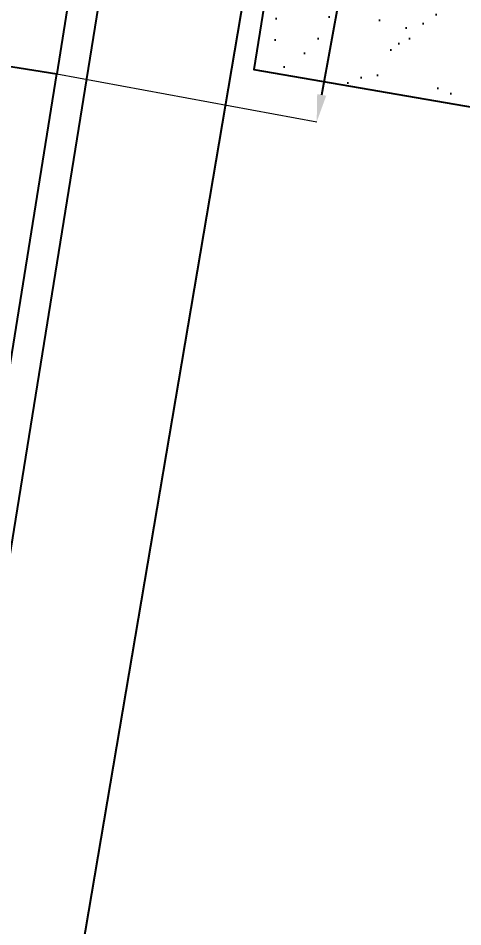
# Model space of a CAD drawing. Extents: x -678889171 to 586587, y -792238163 to 335485.
# Drawn here: x 43862 to 44703, y 43233 to 44953 of the extents above; entities that cross this region are included whole.
import ezdxf
from ezdxf import colors
from ezdxf.entities.mleader import LeaderData, LeaderLine
from ezdxf.math import Vec2, Vec3

# ---------------------------------------------------------------- set-up
doc = ezdxf.new("R2010")
doc.units = 0
doc.header["$MEASUREMENT"] = 0
doc.layers.get('0').update_dxf_attribs({"color": 8})
doc.layers.get('Defpoints').update_dxf_attribs({"color": 252})
for name, color, linetype in [('1', 8, 'Continuous'), ('9TH-FURN$0$XR-A-TYP-7-8-9-10$0$XREF_2BR$0$I-FURN-FLOR', 252, 'Continuous'), ('9TH-FURN$0$XR-A-TYP-7-8-9-10$0$XREF_2BR$0$I-FURN-PATT', 252, 'Continuous'), ('E-TEXT', 3, 'Continuous'), ('XR-A-9TH-FLOOR$0$A-WALL', 252, 'Continuous'), ('XR-Typ29 7th to11Th$0$A-WALL', 252, 'Continuous'), ('XR-Typ29 7th to11Th$0$XR-A-TYP-7-8-9-10$0$A-WALL', 252, 'Continuous'), ('XR-Typ29 7th to11Th$0$XR-A-TYP-7-8-9-10$0$A-WALL-PRHT', 252, 'Continuous')]:
    doc.layers.add(name, color=color, linetype=linetype)
doc.styles.get("Standard").update_dxf_attribs({"font": 'arial.ttf'})
doc.styles.add('Work$0$E-M.MODUL', font='romans.shx', dxfattribs={"width": 0.8})
doc.dimstyles.new('Work$0$S-DIM', dxfattribs={"dimscale": 500, "dimtxt": 0.2065, "dimasz": 0.104, "dimexe": 0, "dimexo": 0, "dimgap": 0, "dimtad": 0, "dimdec": 0, "dimzin": 0, "dimdsep": 46, "dimtxsty": 'Work$0$E-M.MODUL', "dimcen": 0.25, "dimclrd": 5, "dimclre": 5, "dimclrt": 1, "dimadec": 0, "dimazin": 0, "dimtfac": 1, "dimtdec": 0, "dimtofl": 0, "dimtmove": 0, "dimatfit": 3, "dimfxl": 1, "dimtolj": 1, "dimtzin": 0, "dimlwe": 13, "dimarcsym": 0})

# ---------------------------------------------------------------- blocks, each defined once
blk = doc.blocks.new('*D3086')
at = {"layer": '1', "color": 5, "lineweight": 13, "transparency": 16777216}
for p, q in [((44066.62088729604, 45559.5845531204), (44558.52850437832, 45468.71399676416)), ((43935.05372499433, 44847.37487939077), (44426.96134207661, 44756.50432303453))]:
    blk.add_line(p, q, dxfattribs=at)
at = {"layer": '1', "color": 5, "lineweight": -2, "transparency": 16777216}
for p, q in [((44549.08232137053, 45417.57917862052), (44512.03693544724, 45217.04219233886)), ((44436.4075250844, 44807.63914117817), (44473.4529110077, 45008.17612745984))]:
    blk.add_line(p, q, dxfattribs=at)
at = {"layer": '1', "color": 5, "transparency": 16777216}
for points in [[(44540.55985167992, 45419.15354245515), (44557.60479106113, 45416.00481478588), (44558.52850437832, 45468.71399676416)], [(44427.8850553938, 44809.2135050128), (44444.92999477501, 44806.06477734353), (44426.96134207661, 44756.50432303453)]]:
    blk.add_solid(points, dxfattribs=at)
at = {"layer": 'Defpoints', "color": 0, "transparency": 16777216}
for p in [(44066.62088729604, 45559.5845531204, 5.343568716396022e-06), (43935.05372499433, 44847.37487939077), (44426.96134207661, 44756.50432303453)]:
    blk.add_point(p, dxfattribs=at)
at = {"layer": '1', "color": 1, "transparency": 16777216, "insert": (44492.74492322747, 45112.60915989934), "char_height": 103.25, "attachment_point": 5, "rotation": 79.53368843852559, "style": 'Work$0$E-M.MODUL'}
blk.add_mtext('\\A1;700', dxfattribs=at)
blk = doc.blocks.new('XR-Typ29 7th to11Th')
at = {"layer": 'XR-Typ29 7th to11Th$0$A-WALL'}
blk.add_line((47450.17079999398, 35757.41928032558), (46735.48682326108, 31325.2591440934), dxfattribs=at)
at = {"layer": 'XR-Typ29 7th to11Th$0$XR-A-TYP-7-8-9-10$0$A-WALL'}
blk.add_line((46617.02011826785, 31344.380863691), (46735.48837404362, 31325.25889378149), dxfattribs=at)
at = {"layer": 'XR-Typ29 7th to11Th$0$XR-A-TYP-7-8-9-10$0$A-WALL-PRHT', "ltscale": 0.05}
blk.add_line((46611.60427019005, 30556.99326550734), (46735.48837404362, 31325.25889378149), dxfattribs=at)

msp = doc.modelspace()

# ---------------------------------------------------------------- hatches: boundary and pattern name
at = {"layer": '9TH-FURN$0$XR-A-TYP-7-8-9-10$0$XREF_2BR$0$I-FURN-PATT', "extrusion": (-1.479266683450625e-08, 2.537663013501548e-09, 1)}
h = msp.add_hatch(dxfattribs=at)
h.set_pattern_fill('AR-SAND', color=256, scale=3.000000000000009, angle=80.20814968915144)
h.set_pattern_definition([(117.7081496891512, (49232.22933720527, 15305.92412912748), (-145.5014028825956, 20.24008841672222), [0, -115.8240000000005, 0, -129.5400000000005, 0, -123.8250000000005]), (87.70814968915136, (49232.22933720527, 15305.92412912748), (-188.9797013975148, 169.4653919820407), [0, -62.48400000000032, 0, -104.3940000000005, 0, -40.00500000000022]), (47.70814968915144, (49216.28941879739, 15213.56352022335), (39.93218933137917, 233.9141078054153), [0, -38.10000000000012, 0, -137.1600000000005, 0, -179.0700000000006]), (37.70814968915146, (49216.28941879739, 15213.56352022335), (-26.94725205297387, 237.1039437504026), [0, -19.05000000000002, 0, -89.9160000000001, 0, -102.8700000000003])])
h.paths.add_polyline_path([(44308.26892494313, 44856.17090429238), (44993.48530521973, 49128.19782218857), (46967.30788286117, 48787.54858640946), (46231.42889503356, 44523.64775227369)])

# ---------------------------------------------------------------- linework, layer by layer
at = {"layer": '9TH-FURN$0$XR-A-TYP-7-8-9-10$0$XREF_2BR$0$I-FURN-FLOR', "extrusion": (-1.479266683450624e-08, 2.537663013501546e-09, 1), "elevation": -0.0005242293906116777}
msp.add_lwpolyline([(46231.42889503379, 44523.64775227383), (46967.3078828613, 48787.54858640955), (44993.48530521975, 49128.19782218867), (44308.19217680384, 44855.6924129324)], close=True, dxfattribs=at)

# ---------------------------------------------------------------- next in the draw order: block references
at = {"layer": 'XR-A-9TH-FLOOR$0$A-WALL'}
msp.add_blockref('XR-Typ29 7th to11Th', (-2800.434649049275, 13522.11598560929), dxfattribs=at)

# ---------------------------------------------------------------- next in the draw order: linework, layer by layer
at = {"color": 240, "true_color": 0xed1f24}
msp.add_line((45029.96684849536, 49363.92141562764, 5.327278467784358e-05), (43793.02540182878, 42067.97479135739, 4.065433730862775e-05), dxfattribs=at)
at = {"layer": '1', "color": 4}
msp.add_line((43552.31861995457, 42112.4878442043, -2.781507339835816e-05), (44099.61331979014, 45506.57226532268, -0.0001175253643044272), dxfattribs=at)

# ---------------------------------------------------------------- next in the draw order: dimensions: what is measured, and where the dimension line sits
at = {"layer": '1', "color": 2}
dim = msp.add_aligned_dim(p1=(44066.62088729604, 45559.5845531204, 5.343568716396022e-06), p2=(43935.05372499433, 44847.37487939077), distance=500.23050862183567, text='700', dimstyle='Work$0$S-DIM', dxfattribs=at)
dim.commit()
dim.dimension.update_dxf_attribs({"geometry": '*D3086', "text_midpoint": (44492.74492322747, 45112.60915989934)})

# ---------------------------------------------------------------- next in the draw order: leaders
at = {"layer": 'E-TEXT', "color": 30}
ml = msp.add_multileader_mtext('Standard', dxfattribs=at)
ml.set_content('\\C30;CT1{\\fArial|b0|i0|c178|p34;3}/DP-T-8 {\\A1;3(1x3)mm\\H0.7x;\\S2^ ;\\H1.42857x; \\P∅ 25 mm PVC CONDUIT}', color=3)
ml.set_leader_properties(color=30)
ml.build(insert=Vec2(0, 0))
ml.multileader.update_dxf_attribs({"text_right_attachment_type": 6, "dogleg_length": 0.2763936738358556, "arrow_head_size": 153.5520410199195, "scale": 2})
ctx = ml.context
ctx.base_point, ctx.scale, ctx.char_height, ctx.arrow_head_size, ctx.landing_gap_size, ctx.plane_origin, ctx.plane_x_axis, ctx.plane_y_axis = Vec3(44683.66715382098, 45922.60987478508, 8.963723868316145e-07), 2, 153.5520410199195, 153.5520410199195, 3.071040820398391, Vec3(43498.54546718264, 56006.47120682638, 3.765980733654171e-05), Vec3(0.9856555294567461, -0.1687695981252006, 3.477911888746864e-09), Vec3(0.1687695981252006, 0.9856555294567461, 4.799668914001103e-09)
ctx.right_attachment = 6
notes = []
notes.append((ctx, [(0, (1, 1, 0), (44683.12229591513, 45922.70316848359, 8.944498411431982e-07), (0.9856555294567461, -0.1687695981252006, 3.477911888746864e-09), 0.5527873476717114, [(1, [(44569.65047019647, 45332.08787705535, -2.033874491339257e-06)], 0, [])])]))
ctx.mtext.insert, ctx.mtext.text_direction, ctx.mtext.rotation, ctx.mtext.width, ctx.mtext.flow_direction, ctx.mtext.extrusion = Vec3(44700.17308003083, 46000.81185407378, 1.290383130527283e-06), Vec3(0.9856555294567461, -0.1687695981252006, 3.477911888746863e-09), 6.113604080006546, 2689.195029105018, 5, Vec3(-4.238061277856671e-09, -4.143854412868104e-09, 1)
ml = msp.add_multileader_mtext('Standard', dxfattribs=at)
ml.set_content('\\C30;CT{\\fArial|b0|i0|c178|p34;14}/DP-T-8 {\\A1;3(1x3)mm\\H0.7x;\\S2^ ;\\H1.42857x; \\P∅ 25 mm PVC CONDUIT}', color=3)
ml.set_leader_properties(color=30)
ml.build(insert=Vec2(0, 0))
ml.multileader.update_dxf_attribs({"text_right_attachment_type": 6, "dogleg_length": 0.2763936738358556, "arrow_head_size": 153.5520410199195, "scale": 2})
ctx = ml.context
ctx.base_point, ctx.scale, ctx.char_height, ctx.arrow_head_size, ctx.landing_gap_size, ctx.plane_origin, ctx.plane_x_axis, ctx.plane_y_axis = Vec3(41293.58571101411, 44787.33198190121, -4.035785777325275e-06), 2, 153.5520410199195, 153.5520410199195, 3.071040820398391, Vec3(40140.07442163429, 55032.15363017007, 3.352861208968001e-05), Vec3(0.9856555294567461, -0.1687695981252006, 3.477911888746864e-09), Vec3(0.1687695981252006, 0.9856555294567461, 4.799668914001103e-09)
ctx.right_attachment = 6
notes.append((ctx, [(0, (1, 1, 0), (41293.04085310826, 44787.42527559972, -4.037708323013692e-06), (0.9856555294567461, -0.1687695981252006, 3.477911888746864e-09), 0.5527873476717114, [(1, [(41186.23066704159, 44211.32149341538, -6.877666636822468e-06)], 0, [])])]))
ctx.mtext.insert, ctx.mtext.text_direction, ctx.mtext.rotation, ctx.mtext.width, ctx.mtext.flow_direction, ctx.mtext.extrusion = Vec3(41310.09163722396, 44865.53396118991, -3.641775033629606e-06), Vec3(0.9856555294567461, -0.1687695981252006, 3.477911888746863e-09), 6.113604080006546, 2689.195029105018, 5, Vec3(-4.238061277856671e-09, -4.143854412868104e-09, 1)
for ctx, leaders in notes:
    for number, flags, end, landing, length, lines in leaders:
        leader = LeaderData()
        leader.index, (leader.has_last_leader_line, leader.has_dogleg_vector, leader.attachment_direction) = number, flags
        leader.last_leader_point, leader.dogleg_vector, leader.dogleg_length = Vec3(end), Vec3(landing), length
        for number, points, colour, breaks in lines:
            line = LeaderLine()
            line.index, line.vertices, line.color, line.breaks = number, Vec3.list(points), colors.encode_raw_color(colour), breaks
            leader.lines.append(line)
        ctx.leaders.append(leader)

doc.saveas('drawing.dxf')
